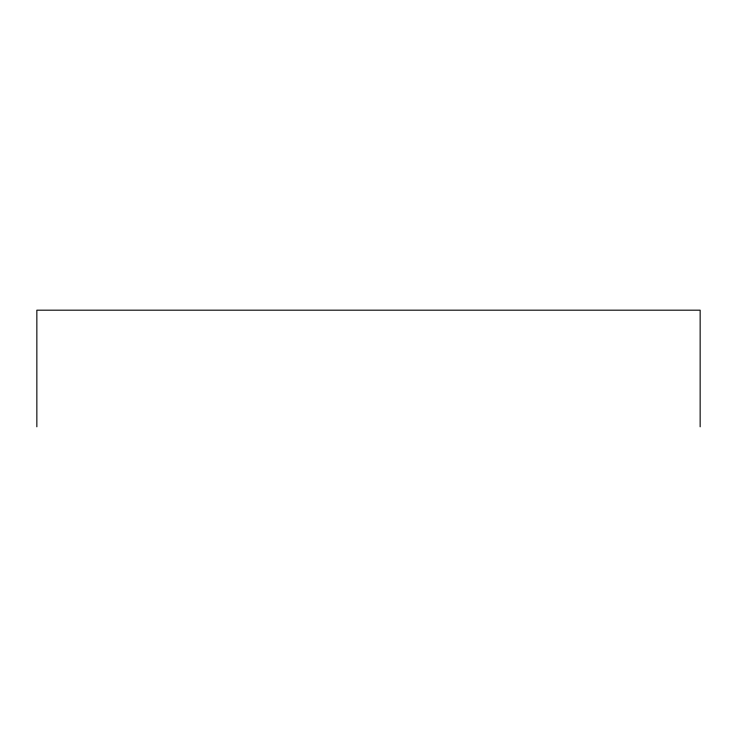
<?xml version="1.0" encoding="UTF-8"?>
<svg xmlns="http://www.w3.org/2000/svg" width="737" height="737" viewBox="0 0 737 737"><rect width="100%" height="100%" fill="white"/><g stroke="black" fill="none" stroke-linecap="round" stroke-linejoin="round"><path stroke-width="1.11" d="M700.15 426.815L700.15 310.185L36.85 310.185L36.85 426.815"/></g></svg>
